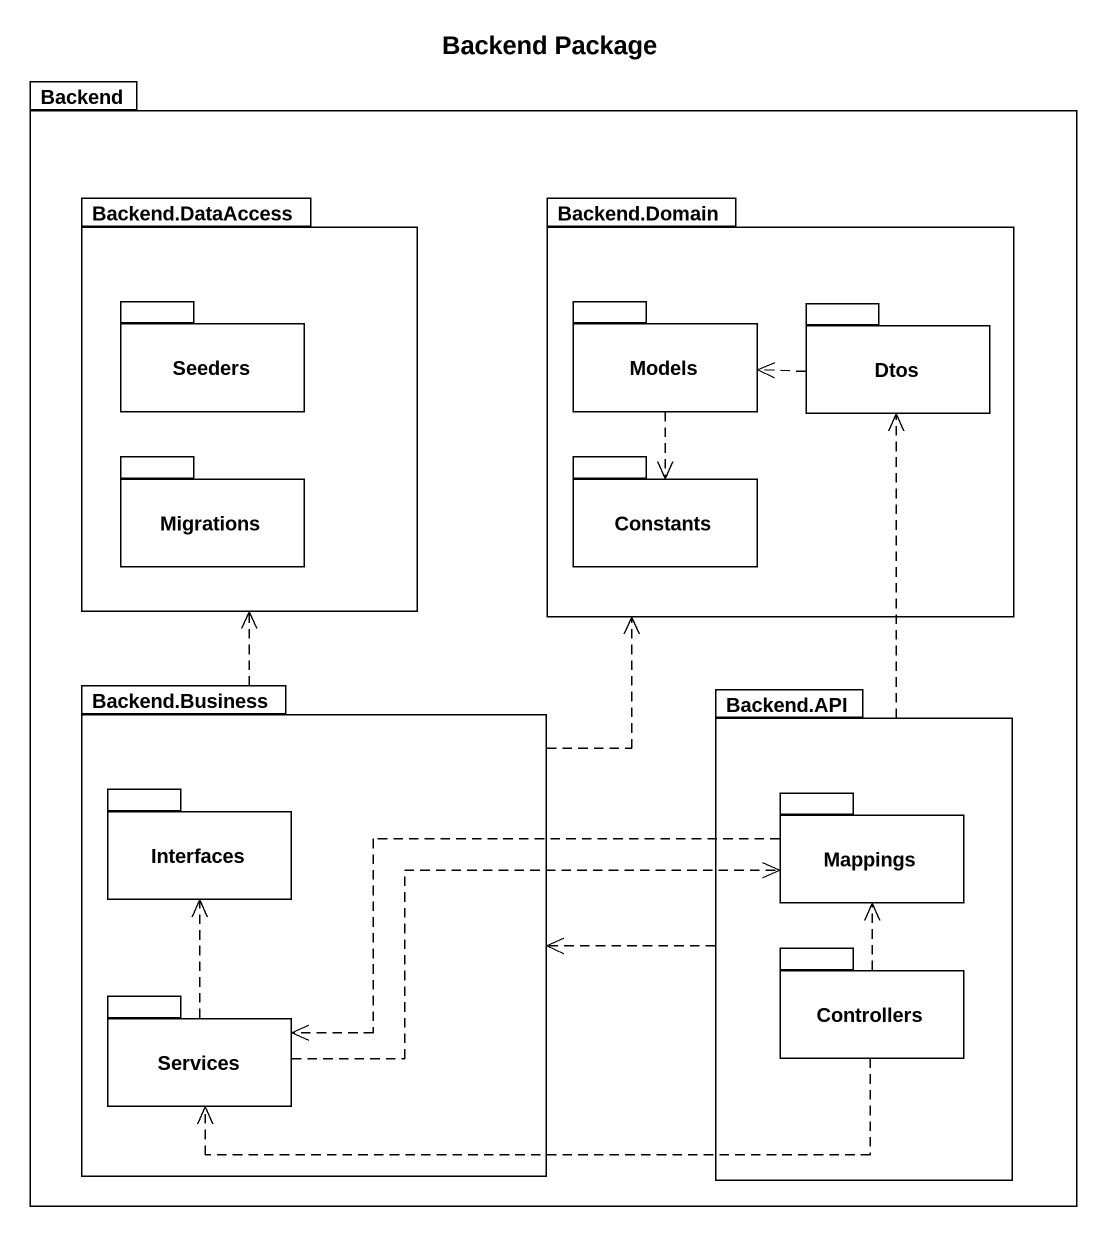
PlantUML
@startuml
title Backend Package
package Backend {
  package "Backend.DataAccess" as Backend_DataAccess {
    package Seeders {
    }
    package Migrations {
    }
  }
  package "Backend.Domain" as Backend_Domain {
    package Models {
    }
    package Dtos {
    }
    package Constants {
    }
  }
  package "Backend.Business" as Backend_Business {
    package Interfaces {
    }
    package Services {
    }
  }
  package "Backend.API" as Backend_API {
    package Mappings {
    }
    package Controllers {
    }
  }
}
Models ..> Constants
Dtos .left.> Models
Backend_Business .up.> Backend_DataAccess
Backend_Business .up.> Backend_Domain
Backend_API .up.> Dtos
Backend_API .left.> Backend_Business
Mappings .left.> Services
Controllers .up.> Mappings
Controllers .left.> Services
Services .up.> Interfaces
Services .right.> Mappings
@enduml
